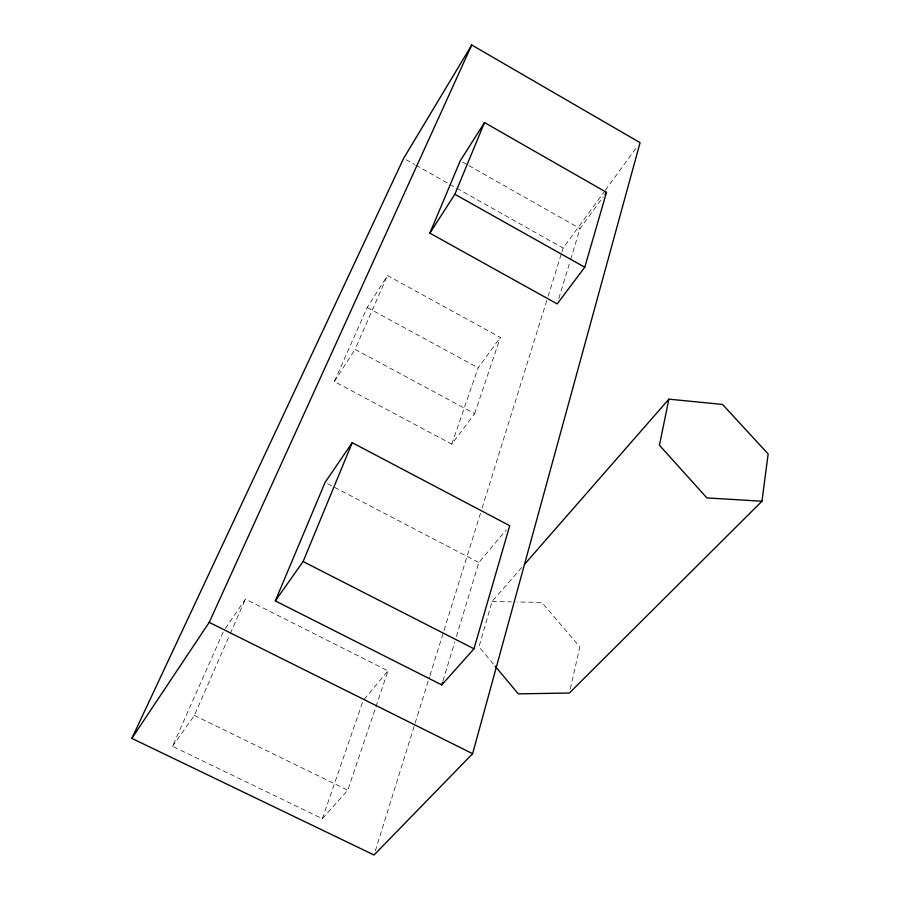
<?xml version="1.0" encoding="UTF-8"?>
<svg xmlns="http://www.w3.org/2000/svg" width="900" height="900" viewBox="0 0 900 900"><rect width="100%" height="100%" fill="white"/><g stroke="black" fill="none" stroke-linecap="round" stroke-linejoin="round"><path stroke-width="0.67" stroke-dasharray="4.5 3.38" d="M570.274 688.961L579.847 646.942L541.8 602.393L516.915 601.954M521.786 567.461L492.03 601.504L478.991 646.83L494.179 664.999M442.991 680.873L454.804 641.869M456.435 636.491L478.845 562.523L506.194 529.909M558.821 298.519L570.24 260.843M570.645 259.493L580.028 228.544L603.191 196.886M375.3 850.984L429.559 676.811M429.975 675.472L480.476 513.36M482.141 508.005L547.673 297.652M548.089 296.314L561.442 253.44M561.859 252.101L563.108 248.085L604.485 191.407M223.178 632.126L172.507 746.347L322.358 818.696L347.782 790.211L375.491 707.974M375.941 706.658L388.001 670.849L245.43 599.085L225.292 628.582M474.66 413.685L500.344 337.455L387.461 275.558L367.189 307.519L334.35 381.544L451.766 444.127L474.66 413.685L355.061 349.358L387.461 275.558M322.358 818.696L363.229 700.38M451.766 444.127L478.136 367.808L500.344 337.455M172.507 746.347L194.355 715.421L229.714 634.883M230.276 633.611L245.43 599.085M334.35 381.544L355.061 349.358M605.317 190.271L636.761 147.195M364.118 699.322L388.001 670.849M492.03 601.504L511.391 601.852M194.355 715.421L347.782 790.211M327.577 483.705L478.845 562.523M367.189 307.519L478.136 367.808M406.069 159.716L414.596 164.509M415.811 165.195L448.684 183.69M449.899 184.376L563.108 248.085M462.724 162.146L467.606 164.903M468.832 165.6L580.028 228.544"/><path stroke-width="1.35" d="M495.067 666.067L518.288 693.866L569.351 693.034L761.962 501.233L768.15 453.949L722.52 404.438L668.88 399.161L524.498 564.368M668.88 399.161L659.43 445.264L706.916 497.914L761.962 501.233M472.613 753.694L640.08 142.661L471.746 45L403.639 158.344L131.85 738.383L374.04 855L472.613 753.694L209.227 622.361L131.85 738.383M473.985 648.821L509.726 525.701L352.226 442.688L325.103 482.411L275.31 600.885L441.765 684.911L473.985 648.821L303.12 561.544L275.31 600.885M584.764 267.244L606.499 192.364L484.504 122.569L460.282 160.763L429.863 233.134L557.19 303.907L584.764 267.244L454.871 194.265L484.504 122.569M441.765 684.911L442.586 682.222M303.12 561.544L352.226 442.688M209.227 622.361L471.746 45M429.863 233.134L454.871 194.265M604.845 194.625L606.499 192.364"/></g></svg>
